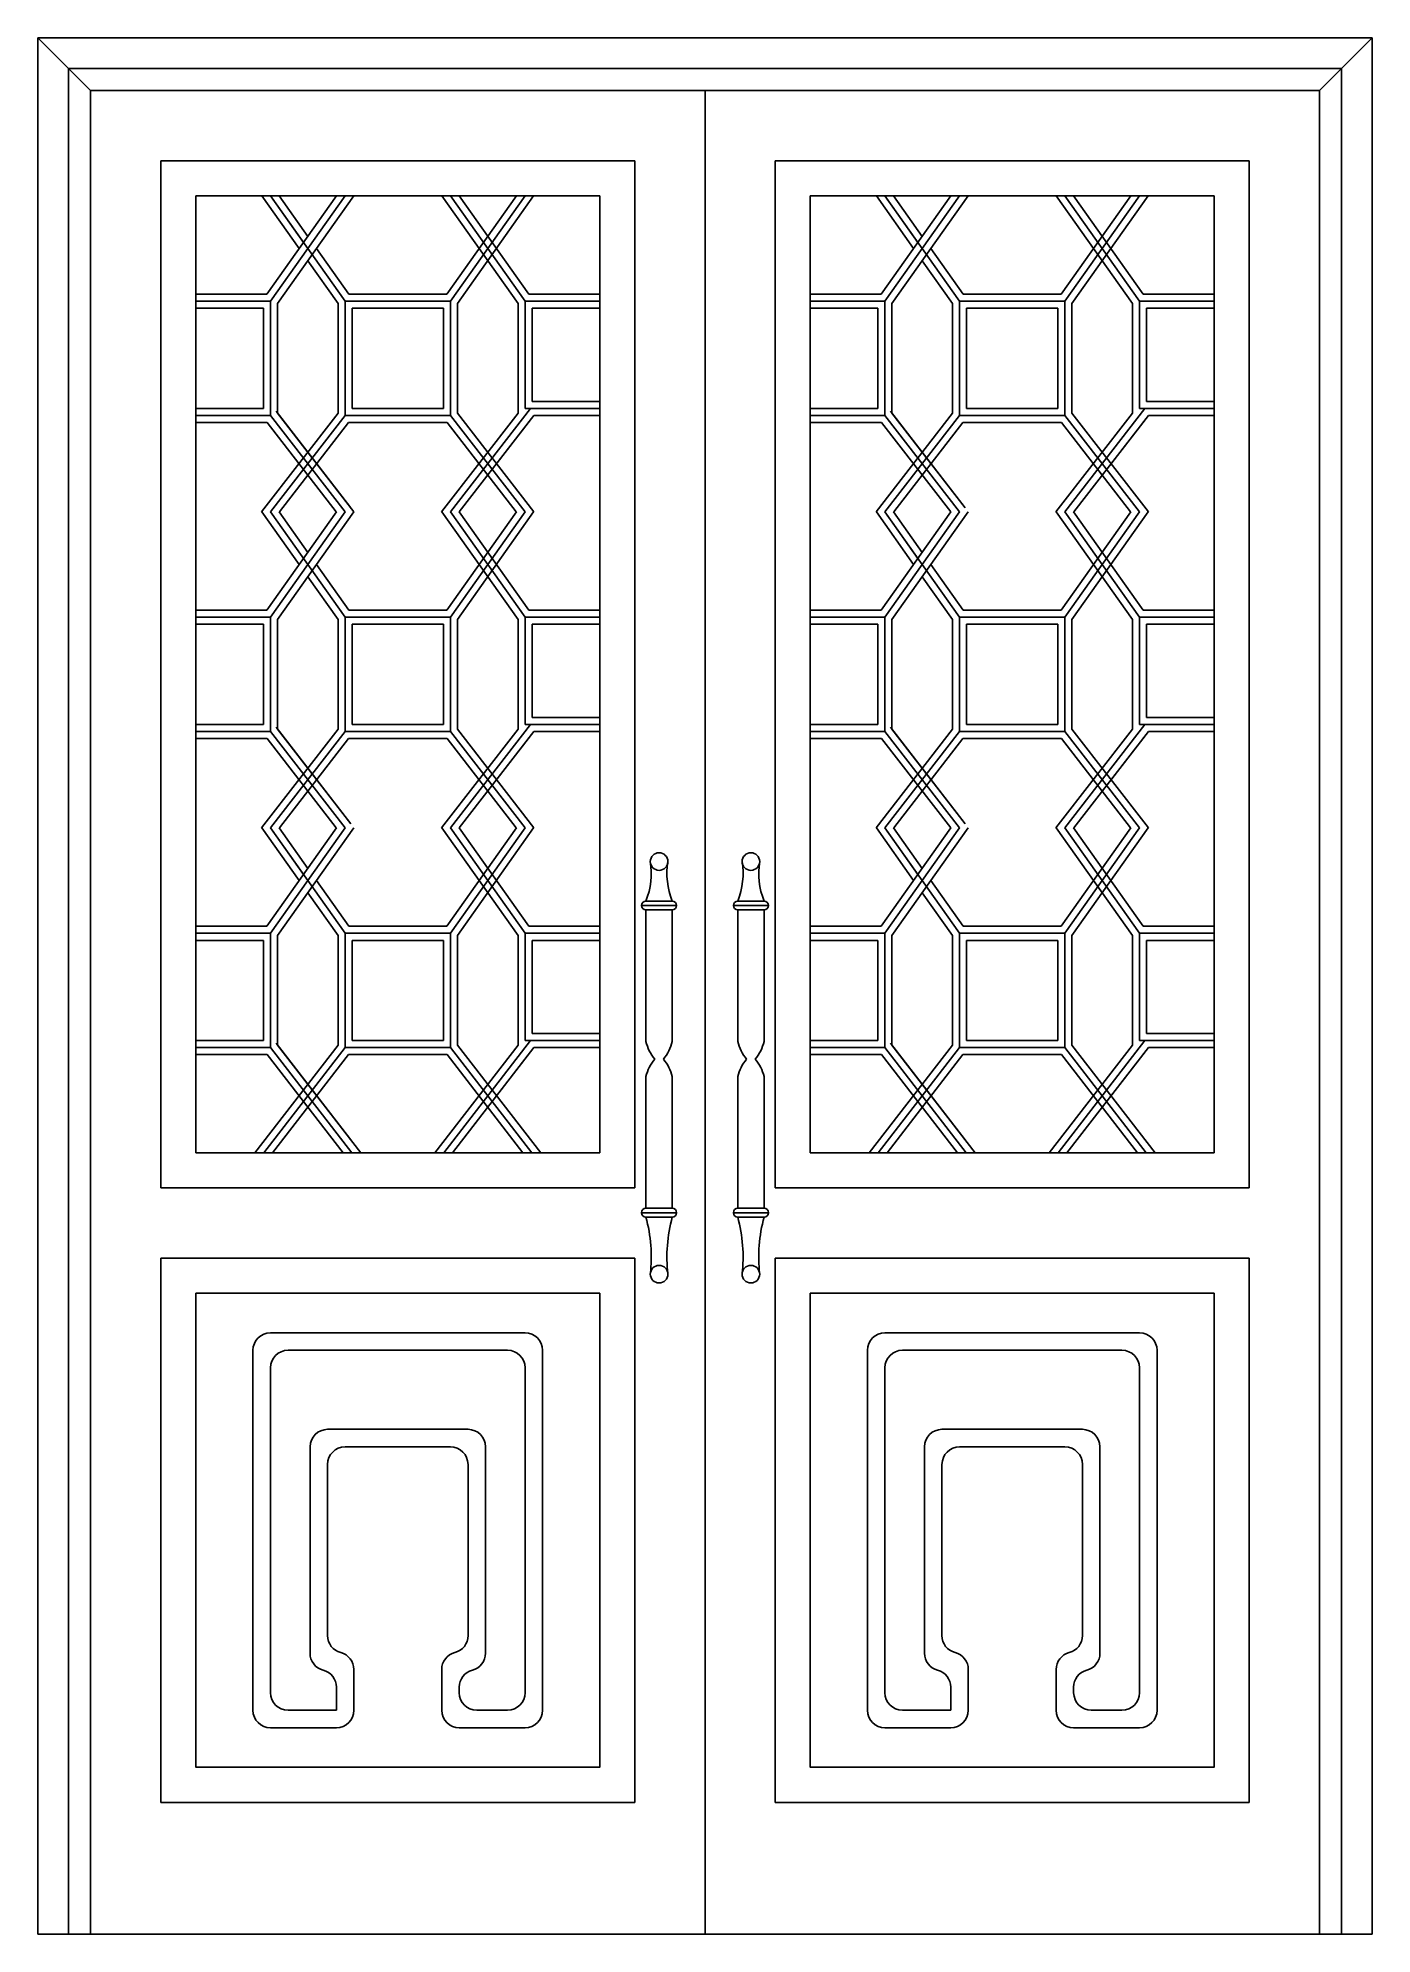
# Model space of a CAD drawing. Header units: metres. Extents: x 0 to 1520, y 0 to 2160.
import ezdxf

# ---------------------------------------------------------------- set-up
doc = ezdxf.new("R2010")
doc.units = ezdxf.units.M
for name, color, linetype in [('2', 2, 'Continuous'), ('3', 3, 'Continuous'), ('4', 4, 'Continuous'), ('7', 7, 'Continuous')]:
    doc.layers.add(name, color=color, linetype=linetype)

msp = doc.modelspace()

# ---------------------------------------------------------------- linework, layer by layer
at = {"layer": '2'}
msp.add_line((0, 0), (1520, 0), dxfattribs=at)
at = {"layer": '3'}
for p, q in [((60, 2100), (0, 2160)), ((1460, 2100), (1520, 2160)), ((255.2, 1980), (297.7, 1920)), ((340.2, 1980), (260.86, 1868)), ((265, 1980), (350, 1860)), ((350, 1980), (265, 1860)), ((265, 1980), (302.6, 1926.92)), ((359.8, 1980), (273, 1857.45)), ((274.8, 1980), (307.5, 1933.84)), ((460.2, 1980), (547, 1857.45)), ((545.2, 1980), (465.86, 1868)), ((470, 1980), (555, 1860)), ((555, 1980), (470, 1860)), ((564.8, 1980), (478, 1857.45)), ((479.8, 1980), (559.14, 1868)), ((955.2, 1980), (997.7, 1920)), ((1040.2, 1980), (960.86, 1868)), ((1050, 1980), (965, 1860)), ((965, 1980), (1050, 1860)), ((965, 1980), (1002.6, 1926.92)), ((1059.8, 1980), (973, 1857.45)), ((974.8, 1980), (1007.5, 1933.84)), ((1160.2, 1980), (1247, 1857.45)), ((1245.2, 1980), (1165.86, 1868)), ((1255, 1980), (1170, 1860)), ((1170, 1980), (1255, 1860)), ((1264.8, 1980), (1178, 1857.45)), ((1179.8, 1980), (1259.14, 1868)), ((307.5, 1906.16), (342, 1857.45)), ((317.3, 1920), (354.14, 1868)), ((1007.5, 1906.16), (1042, 1857.45)), ((1017.3, 1920), (1054.14, 1868)), ((180, 1868), (260.86, 1868)), ((180, 1860), (265, 1860)), ((265, 1860), (265, 1730)), ((350, 1860), (470, 1860)), ((350, 1730), (350, 1860)), ((354.14, 1868), (465.86, 1868)), ((470, 1860), (470, 1730)), ((555, 1860), (640, 1860)), ((555, 1860), (555, 1738)), ((559.14, 1868), (640, 1868)), ((880, 1868), (960.86, 1868)), ((880, 1860), (965, 1860)), ((965, 1860), (965, 1730)), ((1050, 1860), (1170, 1860)), ((1050, 1730), (1050, 1860)), ((1054.14, 1868), (1165.86, 1868)), ((1170, 1860), (1170, 1730)), ((1255, 1860), (1340, 1860)), ((1255, 1860), (1255, 1738)), ((1259.14, 1868), (1340, 1868)), ((180, 1852), (257, 1852)), ((257, 1852), (257, 1738)), ((273, 1857.45), (273, 1732.73)), ((342, 1732.73), (342, 1857.45)), ((358, 1852), (462, 1852)), ((358, 1738), (358, 1852)), ((462, 1852), (462, 1738)), ((478, 1857.45), (478, 1732.73)), ((547, 1857.45), (547, 1732.73)), ((563, 1852), (640, 1852)), ((563, 1852), (563, 1746)), ((880, 1852), (957, 1852)), ((957, 1852), (957, 1738)), ((973, 1857.45), (973, 1732.73)), ((1042, 1732.73), (1042, 1857.45)), ((1058, 1852), (1162, 1852)), ((1058, 1738), (1058, 1852)), ((1162, 1852), (1162, 1738)), ((1178, 1857.45), (1178, 1732.73)), ((1247, 1857.45), (1247, 1732.73)), ((1263, 1852), (1340, 1852)), ((1263, 1852), (1263, 1746)), ((257, 1738), (180, 1738)), ((265, 1730), (180, 1730)), ((342, 1732.73), (254.89, 1620)), ((265, 1730), (350, 1620)), ((350, 1730), (265, 1620)), ((265, 1730), (350, 1620)), ((271.33, 1734.89), (356.33, 1624.89)), ((273, 1732.73), (359.95, 1620.21)), ((470, 1730), (350, 1730)), ((462, 1738), (358, 1738)), ((547, 1732.73), (459.89, 1620)), ((561.18, 1738), (470, 1620)), ((470, 1730), (555, 1620)), ((478, 1732.73), (565.11, 1620)), ((565.11, 1730), (480.11, 1620)), ((555, 1738), (640, 1738)), ((563, 1746), (640, 1746)), ((565.11, 1730), (640, 1730)), ((957, 1738), (880, 1738)), ((965, 1730), (880, 1730)), ((1042, 1732.73), (954.89, 1620)), ((965, 1730), (1050, 1620)), ((1050, 1730), (965, 1620)), ((965, 1730), (1050, 1620)), ((971.33, 1734.89), (1056.33, 1624.89)), ((973, 1732.73), (1056.33, 1624.89)), ((1170, 1730), (1050, 1730)), ((1162, 1738), (1058, 1738)), ((1247, 1732.73), (1159.89, 1620)), ((1261.18, 1738), (1170, 1620)), ((1170, 1730), (1255, 1620)), ((1178, 1732.73), (1265.11, 1620)), ((1265.11, 1730), (1180.11, 1620)), ((1255, 1738), (1340, 1738)), ((1263, 1746), (1340, 1746)), ((1265.11, 1730), (1340, 1730)), ((261.07, 1722), (180, 1722)), ((261.07, 1722), (339.89, 1620)), ((353.93, 1722), (275.11, 1620)), ((466.07, 1722), (353.93, 1722)), ((466.07, 1722), (544.89, 1620)), ((561.33, 1725.11), (480.11, 1620)), ((961.07, 1722), (880, 1722)), ((961.07, 1722), (1039.89, 1620)), ((1053.93, 1722), (975.11, 1620)), ((1166.07, 1722), (1053.93, 1722)), ((1166.07, 1722), (1244.89, 1620)), ((1261.33, 1725.11), (1180.11, 1620)), ((255.2, 1620), (297.7, 1560)), ((340.2, 1620), (260.86, 1508)), ((350, 1620), (265, 1500)), ((265, 1620), (350, 1500)), ((359.95, 1620.21), (273, 1497.45)), ((274.8, 1620), (307.5, 1573.84)), ((460.2, 1620), (547, 1497.45)), ((545.2, 1620), (465.86, 1508)), ((555, 1620), (470, 1500)), ((470, 1620), (555, 1500)), ((564.8, 1620), (478, 1497.45)), ((479.8, 1620), (559.14, 1508)), ((955.2, 1620), (997.7, 1560)), ((1040.2, 1620), (960.86, 1508)), ((965, 1620), (1050, 1500)), ((1050, 1620), (965, 1500)), ((965, 1620), (1002.6, 1566.92)), ((1059.8, 1620), (973, 1497.45)), ((974.8, 1620), (1007.5, 1573.84)), ((1160.2, 1620), (1247, 1497.45)), ((1245.2, 1620), (1165.86, 1508)), ((1170, 1620), (1255, 1500)), ((1255, 1620), (1170, 1500)), ((1264.8, 1620), (1178, 1497.45)), ((1179.8, 1620), (1259.14, 1508)), ((317.3, 1560), (354.14, 1508)), ((1017.3, 1560), (1054.14, 1508)), ((307.5, 1546.16), (342, 1497.45)), ((1007.5, 1546.16), (1042, 1497.45)), ((180, 1508), (260.86, 1508)), ((180, 1500), (265, 1500)), ((180, 1492), (257, 1492)), ((257, 1492), (257, 1378)), ((265, 1500), (265, 1370)), ((273, 1497.45), (273, 1372.73)), ((342, 1372.73), (342, 1497.45)), ((350, 1370), (350, 1500)), ((350, 1500), (470, 1500)), ((354.14, 1508), (465.86, 1508)), ((358, 1378), (358, 1492)), ((358, 1492), (462, 1492)), ((462, 1492), (462, 1378)), ((470, 1500), (470, 1370)), ((478, 1497.45), (478, 1372.73)), ((547, 1497.45), (547, 1372.73)), ((555, 1500), (555, 1378)), ((555, 1500), (640, 1500)), ((559.14, 1508), (640, 1508)), ((563, 1492), (563, 1386)), ((563, 1492), (640, 1492)), ((880, 1508), (960.86, 1508)), ((880, 1500), (965, 1500)), ((880, 1492), (957, 1492)), ((957, 1492), (957, 1378)), ((965, 1500), (965, 1370)), ((973, 1497.45), (973, 1372.73)), ((1042, 1372.73), (1042, 1497.45)), ((1050, 1500), (1170, 1500)), ((1050, 1370), (1050, 1500)), ((1054.14, 1508), (1165.86, 1508)), ((1058, 1492), (1162, 1492)), ((1058, 1378), (1058, 1492)), ((1162, 1492), (1162, 1378)), ((1170, 1500), (1170, 1370)), ((1178, 1497.45), (1178, 1372.73)), ((1247, 1497.45), (1247, 1372.73)), ((1255, 1500), (1255, 1378)), ((1255, 1500), (1340, 1500)), ((1259.14, 1508), (1340, 1508)), ((1263, 1492), (1263, 1386)), ((1263, 1492), (1340, 1492)), ((563, 1386), (640, 1386)), ((1263, 1386), (1340, 1386)), ((257, 1378), (180, 1378)), ((265, 1370), (180, 1370)), ((261.07, 1362), (180, 1362)), ((342, 1372.73), (254.89, 1260)), ((261.07, 1362), (339.89, 1260)), ((265, 1370), (350, 1260)), ((350, 1370), (265, 1260)), ((265, 1370), (350, 1260)), ((271.33, 1374.89), (356.33, 1264.89)), ((273, 1372.73), (356.33, 1264.89)), ((353.93, 1362), (275.11, 1260)), ((470, 1370), (350, 1370)), ((466.07, 1362), (353.93, 1362)), ((462, 1378), (358, 1378)), ((547, 1372.73), (459.89, 1260)), ((466.07, 1362), (544.89, 1260)), ((561.18, 1378), (470, 1260)), ((470, 1370), (555, 1260)), ((478, 1372.73), (565.11, 1260)), ((565.11, 1370), (480.11, 1260)), ((561.33, 1365.11), (480.11, 1260)), ((555, 1378), (640, 1378)), ((565.11, 1370), (640, 1370)), ((957, 1378), (880, 1378)), ((965, 1370), (880, 1370)), ((961.07, 1362), (880, 1362)), ((1042, 1372.73), (954.89, 1260)), ((961.07, 1362), (1039.89, 1260)), ((965, 1370), (1050, 1260)), ((1050, 1370), (965, 1260)), ((965, 1370), (1050, 1260)), ((971.33, 1374.89), (1056.33, 1264.89)), ((973, 1372.73), (1056.33, 1264.89)), ((1053.93, 1362), (975.11, 1260)), ((1170, 1370), (1050, 1370)), ((1166.07, 1362), (1053.93, 1362)), ((1162, 1378), (1058, 1378)), ((1247, 1372.73), (1159.89, 1260)), ((1166.07, 1362), (1244.89, 1260)), ((1261.18, 1378), (1170, 1260)), ((1170, 1370), (1255, 1260)), ((1178, 1372.73), (1265.11, 1260)), ((1265.11, 1370), (1180.11, 1260)), ((1261.33, 1365.11), (1180.11, 1260)), ((1255, 1378), (1340, 1378)), ((1265.11, 1370), (1340, 1370)), ((255.2, 1260), (297.7, 1200)), ((340.2, 1260), (260.86, 1148)), ((265, 1260), (350, 1140)), ((350, 1260), (265, 1140)), ((265, 1260), (302.6, 1206.92)), ((359.8, 1260), (273, 1137.45)), ((274.8, 1260), (307.5, 1213.84)), ((460.2, 1260), (547, 1137.45)), ((545.2, 1260), (465.86, 1148)), ((470, 1260), (555, 1140)), ((555, 1260), (470, 1140)), ((564.8, 1260), (478, 1137.45)), ((479.8, 1260), (559.14, 1148)), ((955.2, 1260), (997.7, 1200)), ((1040.2, 1260), (960.86, 1148)), ((1050, 1260), (965, 1140)), ((965, 1260), (1050, 1140)), ((965, 1260), (1002.6, 1206.92)), ((1059.8, 1260), (973, 1137.45)), ((974.8, 1260), (1007.5, 1213.84)), ((1160.2, 1260), (1247, 1137.45)), ((1245.2, 1260), (1165.86, 1148)), ((1255, 1260), (1170, 1140)), ((1170, 1260), (1255, 1140)), ((1264.8, 1260), (1178, 1137.45)), ((1179.8, 1260), (1259.14, 1148)), ((317.3, 1200), (354.14, 1148)), ((1017.3, 1200), (1054.14, 1148)), ((307.5, 1186.16), (342, 1137.45)), ((687.7, 1171.75), (727.7, 1171.75)), ((692.7, 1176.75), (722.7, 1176.75)), ((692.7, 1166.75), (722.7, 1166.75)), ((832.3, 1171.75), (792.3, 1171.75)), ((827.3, 1176.75), (797.3, 1176.75)), ((827.3, 1166.75), (797.3, 1166.75)), ((1007.5, 1186.16), (1042, 1137.45)), ((180, 1148), (260.86, 1148)), ((354.14, 1148), (465.86, 1148)), ((559.14, 1148), (640, 1148)), ((880, 1148), (960.86, 1148)), ((1054.14, 1148), (1165.86, 1148)), ((1259.14, 1148), (1340, 1148)), ((180, 1140), (265, 1140)), ((180, 1132), (257, 1132)), ((257, 1132), (257, 1018)), ((265, 1140), (265, 1010)), ((273, 1137.45), (273, 1012.73)), ((342, 1012.73), (342, 1137.45)), ((350, 1010), (350, 1140)), ((350, 1140), (470, 1140)), ((358, 1018), (358, 1132)), ((358, 1132), (462, 1132)), ((462, 1132), (462, 1018)), ((470, 1140), (470, 1010)), ((478, 1137.45), (478, 1012.73)), ((547, 1137.45), (547, 1012.73)), ((555, 1140), (555, 1018)), ((555, 1140), (640, 1140)), ((563, 1132), (640, 1132)), ((563, 1132), (563, 1026)), ((880, 1140), (965, 1140)), ((880, 1132), (957, 1132)), ((957, 1132), (957, 1018)), ((965, 1140), (965, 1010)), ((973, 1137.45), (973, 1012.73)), ((1042, 1012.73), (1042, 1137.45)), ((1050, 1010), (1050, 1140)), ((1050, 1140), (1170, 1140)), ((1058, 1018), (1058, 1132)), ((1058, 1132), (1162, 1132)), ((1162, 1132), (1162, 1018)), ((1170, 1140), (1170, 1010)), ((1178, 1137.45), (1178, 1012.73)), ((1247, 1137.45), (1247, 1012.73)), ((1255, 1140), (1255, 1018)), ((1255, 1140), (1340, 1140)), ((1263, 1132), (1340, 1132)), ((1263, 1132), (1263, 1026)), ((257, 1018), (180, 1018)), ((462, 1018), (358, 1018)), ((561.18, 1018), (462.27, 890)), ((555, 1018), (640, 1018)), ((563, 1026), (640, 1026)), ((957, 1018), (880, 1018)), ((1162, 1018), (1058, 1018)), ((1261.18, 1018), (1162.27, 890)), ((1255, 1018), (1340, 1018)), ((1263, 1026), (1340, 1026)), ((265, 1010), (180, 1010)), ((261.07, 1002), (180, 1002)), ((342, 1012.73), (247.16, 890)), ((350, 1010), (257.27, 890)), ((261.07, 1002), (347.62, 890)), ((265, 1010), (357.73, 890)), ((265, 1010), (357.73, 890)), ((353.93, 1002), (267.38, 890)), ((271.33, 1014.89), (356.33, 904.89)), ((273, 1012.73), (367.84, 890)), ((470, 1010), (350, 1010)), ((466.07, 1002), (353.93, 1002)), ((547, 1012.73), (452.16, 890)), ((466.07, 1002), (552.62, 890)), ((470, 1010), (562.73, 890)), ((565.11, 1010), (472.38, 890)), ((561.33, 1005.11), (472.38, 890)), ((478, 1012.73), (572.84, 890)), ((565.11, 1010), (640, 1010)), ((965, 1010), (880, 1010)), ((961.07, 1002), (880, 1002)), ((1042, 1012.73), (947.16, 890)), ((1050, 1010), (957.27, 890)), ((961.07, 1002), (1047.62, 890)), ((965, 1010), (1057.73, 890)), ((965, 1010), (1057.73, 890)), ((1053.93, 1002), (967.38, 890)), ((971.33, 1014.89), (1056.33, 904.89)), ((973, 1012.73), (1067.84, 890)), ((1170, 1010), (1050, 1010)), ((1166.07, 1002), (1053.93, 1002)), ((1247, 1012.73), (1152.16, 890)), ((1166.07, 1002), (1252.62, 890)), ((1170, 1010), (1262.73, 890)), ((1265.11, 1010), (1172.38, 890)), ((1261.33, 1005.11), (1172.38, 890)), ((1178, 1012.73), (1272.84, 890)), ((1265.11, 1010), (1340, 1010)), ((687.7, 821.75), (727.7, 821.75)), ((692.7, 826.75), (722.7, 826.75)), ((832.3, 821.75), (792.3, 821.75)), ((827.3, 826.75), (797.3, 826.75)), ((692.7, 816.75), (722.7, 816.75)), ((827.3, 816.75), (797.3, 816.75)), ((265, 685), (555, 685)), ((965, 685), (1255, 685)), ((245, 255), (245, 665)), ((285, 665), (535, 665)), ((575, 665), (575, 255)), ((945, 255), (945, 665)), ((985, 665), (1235, 665)), ((1275, 665), (1275, 255)), ((265, 275), (265, 645)), ((555, 645), (555, 275)), ((965, 275), (965, 645)), ((1255, 645), (1255, 275)), ((490, 575), (330, 575)), ((1190, 575), (1030, 575)), ((310, 555), (310, 320)), ((470, 555), (350, 555)), ((510, 320), (510, 555)), ((1010, 555), (1010, 320)), ((1170, 555), (1050, 555)), ((1210, 320), (1210, 555)), ((330, 535), (330, 340)), ((490, 340), (490, 535)), ((1030, 535), (1030, 340)), ((1190, 340), (1190, 535)), ((340, 281.27), (340, 255)), ((360, 301.27), (360, 255)), ((460, 255), (460, 301.27)), ((480, 275), (480, 281.27)), ((1040, 281.27), (1040, 255)), ((1060, 301.27), (1060, 255)), ((1160, 255), (1160, 301.27)), ((1180, 275), (1180, 281.27)), ((340, 255), (285, 255)), ((535, 255), (500, 255)), ((1040, 255), (985, 255)), ((1235, 255), (1200, 255)), ((340, 235), (265, 235)), ((555, 235), (480, 235)), ((1040, 235), (965, 235)), ((1255, 235), (1180, 235))]:
    msp.add_line(p, q, dxfattribs=at)
msp.add_lwpolyline([(35, 0), (35, 2125), (1485, 2125), (1485, 0)], dxfattribs=at)
for centre, start, end in [((265, 665), 90, 180), ((555, 665), 0, 90), ((965, 665), 90, 180), ((1255, 665), 0, 90), ((285, 645), 90, 180), ((535, 645), 0, 90), ((985, 645), 90, 180), ((1235, 645), 0, 90), ((330, 555), 90, 180), ((490, 555), 0, 90), ((1030, 555), 90, 180), ((1190, 555), 0, 90), ((350, 535), 90, 180), ((470, 535), 0, 90), ((1050, 535), 90, 180), ((1170, 535), 0, 90), ((350, 340), 180, 255.52), ((470, 340), 284.48, 0), ((1050, 340), 180, 255.52), ((1170, 340), 284.48, 0), ((330, 320), 180, 255.52), ((340, 301.27), 0, 75.52), ((480, 301.27), 104.48, 180), ((490, 320), 284.48, 0), ((1030, 320), 180, 255.52), ((1040, 301.27), 0, 75.52), ((1180, 301.27), 104.48, 180), ((1190, 320), 284.48, 0), ((320, 281.27), 0, 75.52), ((500, 281.27), 104.48, 180), ((1020, 281.27), 0, 75.52), ((1200, 281.27), 104.48, 180), ((285, 275), 180, 270), ((500, 275), 180, 270), ((535, 275), 270, 0), ((985, 275), 180, 270), ((1200, 275), 180, 270), ((1235, 275), 270, 0), ((265, 255), 180, 270), ((340, 255), 270, 0), ((480, 255), 180, 270), ((555, 255), 270, 0), ((965, 255), 180, 270), ((1040, 255), 270, 0), ((1180, 255), 180, 270), ((1255, 255), 270, 0)]:
    msp.add_arc(centre, 20, start, end, dxfattribs=at)
at = {"layer": '4'}
for p, q in [((180, 1980), (180, 1620)), ((880, 1980), (880, 1620))]:
    msp.add_line(p, q, dxfattribs=at)
for points in [[(0, 0), (0, 2160), (1520, 2160), (1520, 0)], [(60, 0), (60, 2100), (1460, 2100), (1460, 0)], [(180, 1400), (180, 1400), (180, 1470), (180, 1470)], [(880, 1400), (880, 1400), (880, 1470), (880, 1470)], [(180, 1040), (180, 1040), (180, 1110), (180, 1110)], [(880, 1040), (880, 1040), (880, 1110), (880, 1110)]]:
    msp.add_lwpolyline(points, dxfattribs=at)
at = {"layer": '7'}
for p, q in [((760, 2100), (760, 0)), ((140, 2020), (140, 850)), ((140, 2020), (680, 2020)), ((680, 2020), (680, 850)), ((840, 2020), (840, 850)), ((840, 2020), (1380, 2020)), ((1380, 2020), (1380, 850)), ((692.7, 1166.75), (692.7, 1016.75)), ((722.7, 1166.75), (722.7, 1016.75)), ((797.3, 1166.75), (797.3, 1016.75)), ((827.3, 1166.75), (827.3, 1016.75)), ((692.7, 826.75), (692.7, 976.75)), ((722.7, 826.75), (722.7, 976.75)), ((797.3, 826.75), (797.3, 976.75)), ((827.3, 826.75), (827.3, 976.75)), ((140, 850), (680, 850)), ((840, 850), (1380, 850)), ((140, 770), (140, 150)), ((140, 770), (680, 770)), ((680, 770), (680, 150)), ((840, 770), (840, 150)), ((840, 770), (1380, 770)), ((1380, 770), (1380, 150)), ((140, 150), (680, 150)), ((840, 150), (1380, 150))]:
    msp.add_line(p, q, dxfattribs=at)
for points in [[(180, 1980), (180, 890), (640, 890), (640, 1980)], [(880, 1980), (880, 890), (1340, 890), (1340, 1980)], [(180, 730), (180, 190), (640, 190), (640, 730)], [(880, 730), (880, 190), (1340, 190), (1340, 730)]]:
    msp.add_lwpolyline(points, close=True, dxfattribs=at)
for centre in [(707.7, 1221.75), (812.3, 1221.75), (707.7, 751.75), (812.3, 751.75)]:
    msp.add_circle(centre, 10, dxfattribs=at)
for centre, radius, start, end in [((614.36, 1208.23), 84.42, 338.11, 9.21), ((801.03, 1208.23), 84.42, 170.79, 201.89), ((718.97, 1208.23), 84.42, 338.11, 9.21), ((905.64, 1208.23), 84.42, 170.79, 201.89), ((692.7, 1171.75), 5, 90, 270), ((722.7, 1171.75), 5, 270, 90), ((797.3, 1171.75), 5, 90, 270), ((827.3, 1171.75), 5, 270, 90), ((739.95, 1028.04), 48.59, 193.44, 220.09), ((675.44, 1028.04), 48.59, 319.91, 346.56), ((844.56, 1028.04), 48.59, 193.44, 220.09), ((780.05, 1028.04), 48.59, 319.91, 346.56), ((739.95, 965.46), 48.59, 139.91, 166.56), ((675.44, 965.46), 48.59, 13.44, 40.09), ((844.56, 965.46), 48.59, 139.91, 166.56), ((780.05, 965.46), 48.59, 13.44, 40.09), ((692.7, 821.75), 5, 90, 270), ((722.7, 821.75), 5, 270, 90), ((797.3, 821.75), 5, 90, 270), ((827.3, 821.75), 5, 270, 90), ((525.42, 771.19), 173.37, 353.56, 15.24), ((889.97, 771.19), 173.37, 164.76, 186.44), ((630.03, 771.19), 173.37, 353.56, 15.24), ((994.58, 771.19), 173.37, 164.76, 186.44)]:
    msp.add_arc(centre, radius, start, end, dxfattribs=at)

doc.saveas('drawing.dxf')
